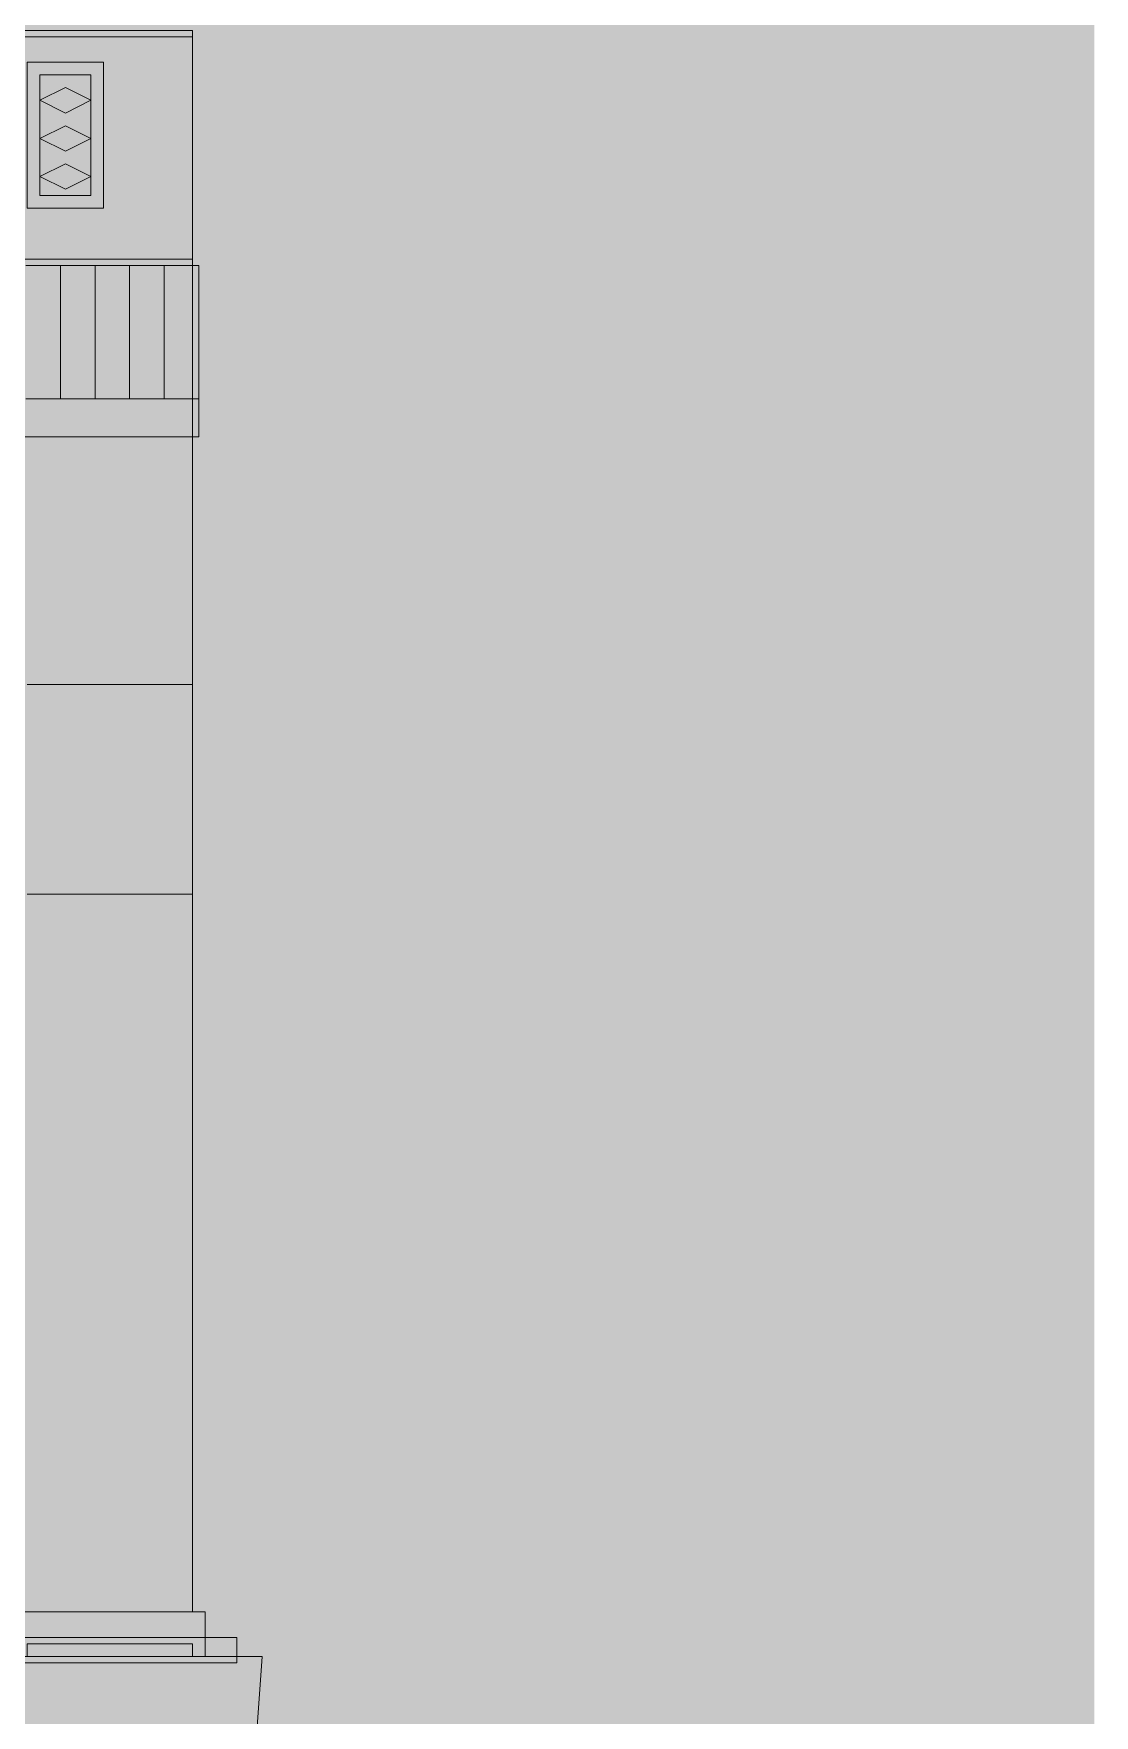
# Model space of a CAD drawing. Header units: millimetres. Extents: x -2000 to 16000, y -1200 to 12411.
# Drawn here: x 13450 to 16000, y 3492 to 7534 of the extents above; entities that cross this region are included whole.
import ezdxf

# ---------------------------------------------------------------- set-up
doc = ezdxf.new("R2010")
doc.units = ezdxf.units.MM
for name, color, linetype, lineweight, true_color in [('00_WHITE_BACKGROUND', 7, 'Continuous', 18, 0xffffff), ('01_STRUCTURE', 7, 'Continuous', 18, 0x000000), ('02_CORNICES', 7, 'Continuous', 18, 0x000000), ('03_FRAMES_DOORS', 7, 'Continuous', 18, 0x000000), ('04_GLAZING_SHUTTERS', 7, 'Continuous', 18, 0x000000), ('05_STONE_JOINTS', 7, 'Continuous', 18, 0x000000), ('06_ORNAMENT', 7, 'Continuous', 18, 0x000000)]:
    doc.layers.add(name, color=color, linetype=linetype, lineweight=lineweight, true_color=true_color)

msp = doc.modelspace()

# ---------------------------------------------------------------- linework, layer by layer
at = {"layer": '00_WHITE_BACKGROUND', "lineweight": 18, "true_color": 0xffffff}
msp.add_solid([(-2000, -1200), (16000, -1200), (-2000, 12410.687), (16000, 12410.687)], dxfattribs=at)
at = {"layer": '01_STRUCTURE', "color": 7, "lineweight": 18, "true_color": 0x000000}
for points in [[(13832.0611, 5465.6489), (13832.0611, 5969.4656), (13832.0611, 6564.8855)], [(13435.1145, 5465.6489), (13832.0611, 5465.6489)], [(13832.0611, 5465.6489), (13832.0611, 3740.458)], [(13832.0611, 3633.5878), (13832.0611, 3664.1221), (13435.1145, 3664.1221), (13435.1145, 3633.5878)]]:
    msp.add_lwpolyline(points, dxfattribs=at)
at = {"layer": '02_CORNICES', "color": 7, "lineweight": 18, "true_color": 0x000000}
for points in [[(13431.9237, 6977.0992), (13515.0076, 6977.0992)], [(13515.0076, 6977.0992), (13598.0763, 6977.0992)], [(13515.0076, 6977.0992), (13515.0076, 6656.4885)], [(13598.0763, 6977.0992), (13681.1603, 6977.0992)], [(13598.0763, 6977.0992), (13598.0763, 6656.4885)], [(13681.1603, 6977.0992), (13764.2443, 6977.0992)], [(13681.1603, 6977.0992), (13681.1603, 6656.4885)], [(13764.2443, 6977.0992), (13832.0611, 6977.0992), (13847.3282, 6977.0992), (13847.3282, 6656.4885)], [(13764.2443, 6977.0992), (13764.2443, 6656.4885)], [(13515.0076, 6656.4885), (13431.9237, 6656.4885)], [(13598.0763, 6656.4885), (13515.0076, 6656.4885)], [(13681.1603, 6656.4885), (13598.0763, 6656.4885)], [(13764.2443, 6656.4885), (13681.1603, 6656.4885)], [(13847.3282, 6656.4885), (13832.0611, 6656.4885), (13764.2443, 6656.4885)], [(13847.3282, 6656.4885), (13847.3282, 6564.8855), (13832.0611, 6564.8855)], [(13862.5954, 3679.3893), (13862.5954, 3740.458), (13832.0611, 3740.458), (13435.1145, 3740.458), (13404.5802, 3740.458), (13404.5802, 3679.3893)], [(13862.5954, 3679.3893), (13435.1145, 3679.3893), (13404.5802, 3679.3893)], [(13862.5954, 3633.5878), (13832.0611, 3633.5878), (13435.1145, 3633.5878), (13404.5802, 3633.5878), (13404.5802, 3679.3893)], [(13938.9313, 3633.5878), (13938.9313, 3679.3893), (13862.5954, 3679.3893)], [(13862.5954, 3633.5878), (13862.5954, 3679.3893)], [(10519.084, 3618.3206), (13938.9313, 3618.3206), (13938.9313, 3633.5878)], [(13938.9313, 3633.5878), (13862.5954, 3633.5878)], [(13961.8321, 3389.313), (13984.7328, 3419.8473), (14000, 3633.5878), (13938.9313, 3633.5878)]]:
    msp.add_lwpolyline(points, dxfattribs=at)
at = {"layer": '03_FRAMES_DOORS', "color": 7, "lineweight": 18, "true_color": 0x000000}
msp.add_lwpolyline([(13435.1145, 7465.6489), (13618.3206, 7465.6489), (13618.3206, 7114.5038), (13435.1145, 7114.5038)], close=True, dxfattribs=at)
at = {"layer": '04_GLAZING_SHUTTERS', "color": 7, "lineweight": 18, "true_color": 0x000000}
msp.add_lwpolyline([(13465.6489, 7435.1145), (13587.7863, 7435.1145), (13587.7863, 7374.0458), (13587.7863, 7282.4427), (13587.7863, 7190.8397), (13587.7863, 7145.0382), (13465.6489, 7145.0382), (13465.6489, 7190.8397), (13465.6489, 7282.4427), (13465.6489, 7374.0458)], close=True, dxfattribs=at)
at = {"layer": '05_STONE_JOINTS', "color": 7, "lineweight": 18, "true_color": 0x000000}
msp.add_lwpolyline([(13832.0611, 7526.7176), (13832.0611, 7541.9847), (10290.0763, 7541.9847), (10290.0763, 7526.7176)], close=True, dxfattribs=at)
for points in [[(13832.0611, 6992.3664), (13832.0611, 7526.7176)], [(10290.0763, 6992.3664), (13832.0611, 6992.3664)], [(10290.0763, 6564.8855), (13832.0611, 6564.8855), (13832.0611, 6656.4885), (13832.0611, 6977.0992), (13832.0611, 6992.3664)], [(13435.1145, 5969.4656), (13832.0611, 5969.4656)]]:
    msp.add_lwpolyline(points, dxfattribs=at)
at = {"layer": '06_ORNAMENT', "color": 7, "lineweight": 18, "true_color": 0x000000}
for points in [[(13465.6489, 7374.0458), (13526.7176, 7343.5115), (13587.7863, 7374.0458), (13526.7176, 7404.5802)], [(13465.6489, 7282.4427), (13526.7176, 7251.9084), (13587.7863, 7282.4427), (13526.7176, 7312.9771)], [(13465.6489, 7190.8397), (13526.7176, 7160.3053), (13587.7863, 7190.8397), (13526.7176, 7221.374)]]:
    msp.add_lwpolyline(points, close=True, dxfattribs=at)

doc.saveas('drawing.dxf')
